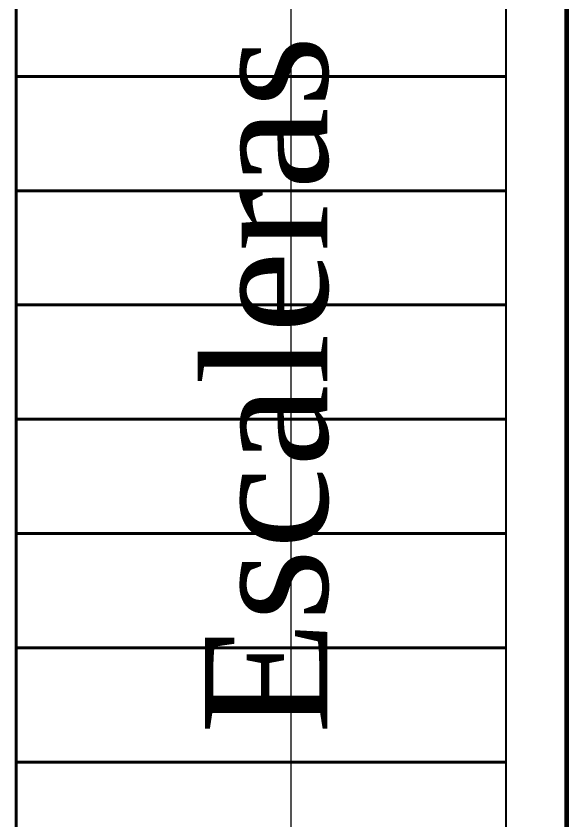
# Model space of a CAD drawing. Header units: metres. Extents: x 29 to 562, y -33 to 369.
# Drawn here: x 303.015 to 304.365, y 178.438 to 180.406 of the extents above; entities that cross this region are included whole.
import ezdxf

# ---------------------------------------------------------------- set-up
doc = ezdxf.new("R2010")
doc.units = ezdxf.units.M
doc.header["$LTSCALE"] = 2
for name, color, linetype, lineweight in [('A-WALL', 7, 'Continuous', 60), ('S-STRS', 4, 'Continuous', 40), ('Tuberia', 1, 'Continuous', 9)]:
    doc.layers.add(name, color=color, linetype=linetype, lineweight=lineweight)
doc.layers.add('S-PLAT', color=7, linetype='Continuous')
doc.styles.get("Standard").update_dxf_attribs({"font": 'arial.ttf'})

msp = doc.modelspace()

# ---------------------------------------------------------------- linework, layer by layer
at = {"layer": 'A-WALL'}
msp.add_line((304.3645, 176.4688), (304.3645, 215.4688), dxfattribs=at)
at = {"layer": 'S-PLAT'}
msp.add_line((304.2145, 186.4688), (304.2145, 176.4688), dxfattribs=at)
at = {"layer": 'S-STRS'}
for p, q in [((303.0145, 180.2588), (303.0145, 180.5388)), ((303.0145, 180.2588), (304.2145, 180.2588)), ((303.0145, 179.9788), (303.0145, 180.2588)), ((304.2145, 180.2588), (303.0145, 180.2588)), ((303.0145, 180.2588), (304.2145, 180.2588)), ((303.0145, 179.9788), (304.2145, 179.9788)), ((303.0145, 179.6988), (303.0145, 179.9788)), ((304.2145, 179.9788), (303.0145, 179.9788)), ((303.0145, 179.9788), (304.2145, 179.9788)), ((303.0145, 179.6988), (304.2145, 179.6988)), ((303.0145, 179.4188), (303.0145, 179.6988)), ((304.2145, 179.6988), (303.0145, 179.6988)), ((303.0145, 179.6988), (304.2145, 179.6988)), ((303.0145, 179.4188), (304.2145, 179.4188)), ((303.0145, 179.1388), (303.0145, 179.4188)), ((304.2145, 179.4188), (303.0145, 179.4188)), ((303.0145, 179.4188), (304.2145, 179.4188)), ((303.0145, 179.1388), (304.2145, 179.1388)), ((303.0145, 178.8588), (303.0145, 179.1388)), ((304.2145, 179.1388), (303.0145, 179.1388)), ((303.0145, 179.1388), (304.2145, 179.1388)), ((303.0145, 178.8588), (304.2145, 178.8588)), ((303.0145, 178.5788), (303.0145, 178.8588)), ((304.2145, 178.8588), (303.0145, 178.8588)), ((303.0145, 178.8588), (304.2145, 178.8588)), ((303.0145, 178.5788), (304.2145, 178.5788)), ((303.0145, 178.2988), (303.0145, 178.5788)), ((304.2145, 178.5788), (303.0145, 178.5788)), ((303.0145, 178.5788), (304.2145, 178.5788))]:
    msp.add_line(p, q, dxfattribs=at)
at = {"layer": 'Tuberia'}
msp.add_line((303.6884, 177.0968), (303.6884, 183.7269), dxfattribs=at)

# ---------------------------------------------------------------- texts
at = {"insert": (303.4777, 179.5034), "char_height": 0.3, "attachment_point": 2, "rotation": 90}
msp.add_mtext_dynamic_manual_height_columns('{\\fTimes New Roman|b0|i0|c0|p18;Escaleras}', width=7.829075, gutter_width=12.5, heights=[0], dxfattribs=at)

doc.saveas('drawing.dxf')
